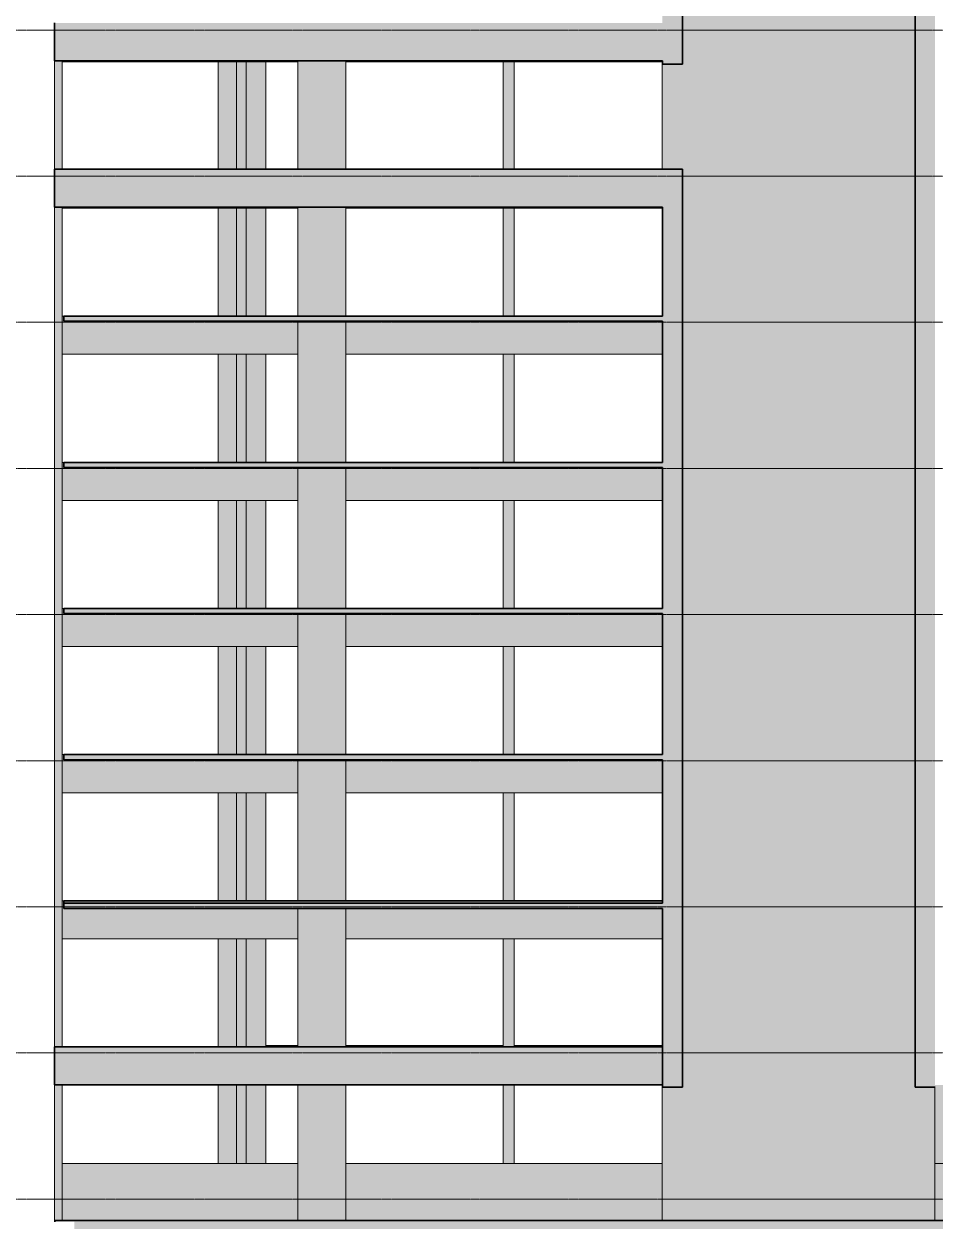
# Model space of a CAD drawing. Header units: centimetres. Extents: x -1981 to 73905, y -3196 to 88043.
# Drawn here: x 67081 to 68875, y 80745 to 83104 of the extents above; entities that cross this region are included whole.
import ezdxf

# ---------------------------------------------------------------- set-up
doc = ezdxf.new("R2010")
doc.units = ezdxf.units.CM
doc.linetypes.add('Centro', pattern=[3.175, 0.635, -0.47625, 1.5875, -0.47625])
for name, color, linetype, lineweight in [('A-FLOR', 7, 'Continuous', 25), ('A-FLOR-LEVL', 7, 'Continuous', 9), ('S-BEAM', 7, 'Continuous', 25), ('S-COLS', 7, 'Continuous', 25)]:
    doc.layers.add(name, color=color, linetype=linetype, lineweight=lineweight)

msp = doc.modelspace()

# ---------------------------------------------------------------- hatches: boundary and pattern name
at = {"layer": 'A-FLOR', "true_color": 0xff8040}
for points in [[(68338.31, 82518), (68338.08, 82528), (67159.31, 82528), (67159.31, 82518), (68338.08, 82518)], [(67220.75, 82230), (68338.31, 82230), (68338.08, 82240), (67159.31, 82240), (67159.31, 82230)], [(67159.31, 81942), (68338.31, 81942), (68338.08, 81952), (67159.31, 81952)], [(67677.81, 81654), (68338.31, 81654), (68338.08, 81664), (67159.31, 81664), (67159.31, 81654), (67654.4, 81654)], [(67680.25, 81371), (68338.31, 81371), (68338.08, 81376), (67159.31, 81375.86), (67159.31, 81371), (67654.4, 81371)], [(67715.06, 81360.92), (68338.31, 81360.92), (68338.08, 81371), (67159.31, 81371), (67159.31, 81360.92), (67706.09, 81360.92)]]:
    msp.add_hatch(color=11, dxfattribs=at).paths.add_polyline_path(points, flags=0)
at = {"layer": 'S-BEAM', "true_color": 0xff8040}
for points in [[(67861.18, 83031), (68338.31, 83031), (68338.08, 83106), (67140.81, 83106), (67140.81, 83031), (67654.4, 83031)], [(68338.08, 82743), (68338.31, 82743), (68338.08, 82818), (67140.81, 82818), (67140.81, 82743), (68274.75, 82743)], [(67155.81, 81301), (67620.06, 81301), (67620.06, 81360.92), (67159.31, 81360.92), (67159.31, 81376), (67155.81, 81376), (67155.81, 81341.02)], [(68067.97, 81301), (68338.08, 81301), (68338.08, 81360.92), (67715.06, 81360.92), (67715.06, 81301), (68016.27, 81301)], [(67654.4, 81013), (68338.31, 81013.03), (68338.08, 81088), (67140.81, 81088), (67140.81, 81013), (67551, 81013)]]:
    msp.add_hatch(color=11, dxfattribs=at).paths.add_polyline_path(points, flags=0)
at = {"layer": 'S-BEAM', "true_color": 0xc0c0c0}
for points in [[(67240.83, 83029), (67620.06, 83029), (67620.06, 83031), (67155.81, 83031), (67155.81, 83029)], [(67715.06, 83029), (68338.08, 83029), (68338.08, 83031), (67715.06, 83031)], [(67447.61, 82741), (67620.06, 82741), (67620.06, 82743), (67155.81, 82743), (67155.81, 82741), (67240.83, 82741)], [(67715.06, 82741), (68338.08, 82741), (68338.08, 82743), (67715.06, 82743)], [(67551, 82453), (67620.06, 82453), (67620.06, 82518), (67159.31, 82518), (67159.31, 82528), (67155.81, 82528), (67155.81, 82453), (67499.31, 82453)], [(67861.18, 82453), (68338.08, 82453), (68338.08, 82518), (67715.06, 82518), (67715.06, 82453)], [(67155.81, 82165), (67620.06, 82165), (67620.06, 82230), (67159.31, 82230), (67159.31, 82240), (67155.81, 82240), (67155.81, 82179.37)], [(68338.08, 82165), (68338.08, 82230), (67715.06, 82230), (67715.06, 82165), (68274.75, 82165)], [(67551, 81877), (67620.06, 81877), (67620.06, 81942), (67159.31, 81942), (67159.31, 81952), (67155.81, 81952), (67155.81, 81877), (67447.61, 81877)], [(67715.06, 81877), (68338.08, 81877), (68338.08, 81942), (67715.06, 81942)], [(67155.81, 81589), (67620.06, 81589), (67620.06, 81654), (67159.31, 81654), (67159.31, 81664), (67155.81, 81664), (67155.81, 81640)], [(67715.06, 81589), (68338.08, 81589), (68338.08, 81654), (67715.06, 81654)], [(67155.81, 80746), (67620.06, 80746), (67620.06, 80858), (67155.81, 80858), (67155.81, 80767.42)], [(68067.97, 80746), (68338.08, 80746), (68338.08, 80858), (67715.06, 80858), (67715.06, 80746), (68015.03, 80746)], [(68875.07, 80746), (69343.82, 80746), (69343.82, 80858), (68875.07, 80858), (68875.07, 80767.42)], [(69825.65, 80707), (69849.82, 80707), (69849.82, 80743.5), (69889.32, 80743.46), (69889.32, 80746), (67141.56, 80746), (67141.56, 80743.5), (67180.31, 80743.5), (67180.31, 80707), (69722.25, 80707)]]:
    msp.add_hatch(color=9, dxfattribs=at).paths.add_polyline_path(points, flags=0)
at = {"layer": 'S-BEAM', "true_color": 0xff8040}
h = msp.add_hatch(color=11, dxfattribs=at)
h.paths.add_polyline_path([(67557.06, 81088), (67620.06, 81088), (67620.06, 81090), (67557.06, 81090)], flags=0)
h.paths.add_polyline_path([(67715.06, 81088), (68024.31, 81088), (68024.31, 81090), (67715.06, 81090)], flags=0)
h.paths.add_polyline_path([(68274.75, 81088), (68338.08, 81088), (68338.08, 81090), (68046.31, 81090), (68046.31, 81088), (68067.97, 81088)], flags=0)
at = {"layer": 'S-COLS', "true_color": 0xc0c0c0}
for points in [[(68348.82, 83024.5), (68377.81, 83024.5), (68377.81, 87709), (68338.31, 87709), (68338.31, 83024.5)], [(67141.56, 80743.5), (67141.56, 80746), (67155.81, 80746), (67155.81, 80788), (67140.81, 80788), (67140.81, 80743.5)]]:
    msp.add_hatch(color=9, dxfattribs=at).paths.add_polyline_path(points, flags=0)
at = {"layer": 'S-COLS', "true_color": 0xff8040}
for points in [[(68875.07, 81008.5), (68875.32, 81008.5), (68875.07, 84258), (68835.82, 84258), (68835.82, 81008.5)], [(68531.33, 82804), (68835.82, 82804.01), (68835.82, 83092), (68377.81, 83092), (68377.81, 83024.5), (68338.31, 83024.5), (68338.31, 82818), (68377.81, 82818), (68377.81, 82804), (68519.63, 82804)], [(67155.81, 82818), (67155.81, 83031), (67140.81, 83031), (67140.81, 82818), (67153.82, 82818)], [(67499.31, 82818), (67499.31, 83029), (67463.56, 83029), (67463.56, 82818), (67464.07, 82818)], [(67518.31, 82818), (67518.31, 83029), (67499.31, 83029), (67499.31, 82818), (67500.49, 82818)], [(67557.06, 82818), (67557.06, 83029), (67518.31, 83029), (67518.31, 82818), (67551, 82818)], [(67654.4, 82818), (67715.06, 82818), (67715.06, 83031), (67620.06, 83031), (67620.06, 82818)], [(68046.31, 82818), (68046.31, 83029), (68024.31, 83029), (68024.31, 82818)], [(68377.81, 81008.5), (68377.81, 82818), (68338.31, 82818), (68338.31, 81008.5), (68348.82, 81008.5)], [(68513.64, 82516), (68835.82, 82516.01), (68835.82, 82804), (68377.81, 82804), (68377.81, 82516), (68513.56, 82516)], [(67140.81, 82516), (67155.81, 82516), (67155.81, 82743), (67140.81, 82743), (67140.81, 82532.35)], [(67499.31, 82528), (67499.31, 82741), (67463.56, 82741), (67463.56, 82528)], [(67499.31, 82528), (67518.31, 82528), (67518.31, 82741), (67499.31, 82741), (67499.31, 82532.35)], [(67520.37, 82528), (67557.06, 82528), (67557.06, 82741), (67518.31, 82741), (67518.31, 82528)], [(68046.31, 82528), (68046.31, 82741), (68024.31, 82741), (68024.31, 82528), (68044.81, 82528)], [(67147.64, 82228), (67155.81, 82228), (67155.69, 82516), (67140.81, 82516), (67140.81, 82228), (67147, 82228)], [(67499.31, 82240), (67499.31, 82453), (67463.56, 82453), (67463.56, 82240)], [(67499.31, 82240), (67518.31, 82240), (67518.31, 82453), (67499.31, 82453), (67499.31, 82355.86)], [(67557.06, 82240), (67557.06, 82453), (67518.31, 82453), (67518.31, 82240), (67551, 82240)], [(68046.31, 82240), (68046.31, 82453), (68024.31, 82453), (68024.31, 82240), (68044.81, 82240)], [(67146.02, 81940), (67155.81, 81940), (67155.67, 82228), (67140.81, 82228), (67140.81, 81940), (67145.53, 81940)], [(67463.56, 81952), (67499.31, 81952), (67499.31, 82165), (67463.56, 82165), (67463.56, 82002.87)], [(67518.31, 81952), (67518.31, 82165), (67499.31, 82165), (67499.31, 81952), (67500.32, 81952)], [(67557.06, 81952), (67557.06, 82165), (67518.31, 82165), (67518.31, 81952), (67551, 81952)], [(68046.31, 81952), (68046.31, 82165), (68024.31, 82165), (68024.31, 81952), (68044.81, 81952)], [(67144.06, 81652), (67155.81, 81652), (67155.62, 81940), (67140.81, 81940), (67140.81, 81652), (67144.05, 81652)], [(67463.56, 81664), (67499.31, 81664), (67499.31, 81877), (67463.56, 81877), (67463.56, 81826.38)], [(67499.31, 81664), (67518.31, 81664), (67518.31, 81877), (67499.31, 81877), (67499.31, 81803.08)], [(67520.37, 81664), (67557.06, 81664), (67557.06, 81877), (67518.31, 81877), (67518.31, 81664)], [(68046.31, 81664), (68046.31, 81877), (68024.31, 81877), (68024.31, 81664), (68044.81, 81664)], [(67143.72, 81364), (67155.81, 81364), (67155.54, 81652), (67140.81, 81652), (67140.81, 81364), (67143.33, 81364)], [(67620.06, 81376), (67715.06, 81376), (67715.06, 81652), (67620.06, 81652), (67620.06, 81385.15)], [(67499.31, 81376), (67499.31, 81589), (67463.56, 81589), (67463.56, 81376)], [(67500.32, 81376), (67518.31, 81376), (67518.31, 81589), (67499.31, 81589), (67499.31, 81376)], [(67557.06, 81376), (67557.06, 81589), (67518.31, 81589), (67518.31, 81376), (67551, 81376)], [(68024.31, 81376), (68046.31, 81376), (68046.31, 81589), (68024.31, 81589), (68024.31, 81385.15)], [(67155.81, 81088), (67155.73, 81364), (67140.81, 81364), (67141.18, 81088), (67143.93, 81088)], [(67654.4, 81088), (67715.06, 81088), (67715.06, 81360.92), (67620.06, 81360.92), (67620.06, 81088)], [(68550.33, 81076), (68835.82, 81076.01), (68835.82, 81364), (68377.81, 81364), (68377.81, 81076), (68550.25, 81076)], [(67499.31, 81088), (67499.31, 81301), (67463.56, 81301), (67463.56, 81088)], [(67500.32, 81088), (67518.31, 81088), (67518.31, 81301), (67499.31, 81301), (67499.31, 81088)], [(67520.37, 81088), (67557.06, 81088), (67557.06, 81301), (67518.31, 81301), (67518.31, 81088)], [(68024.31, 81088), (68046.31, 81088), (68046.31, 81301), (68024.31, 81301), (68024.31, 81090)], [(68338.08, 80788), (68875.07, 80788), (68875.07, 81008.5), (68835.82, 81008.5), (68835.82, 81076), (68377.81, 81076), (68377.81, 81008.5), (68338.31, 81008.5), (68338.08, 80943.91)], [(67140.81, 80788), (67155.81, 80788), (67155.81, 81013), (67140.81, 81013), (67140.81, 80788.58)], [(67499.31, 80858), (67499.31, 81013), (67463.56, 81013), (67463.56, 80858)], [(67505.22, 80858), (67518.31, 80858), (67518.31, 81013), (67499.31, 81013), (67499.31, 80858), (67501.27, 80858)], [(67557.06, 80858), (67557.06, 81013), (67518.31, 81013), (67518.31, 80858), (67551, 80858)], [(67620.06, 80788), (67715.06, 80788), (67715.06, 81013), (67620.06, 81013), (67620.06, 80858)], [(68025.81, 80858), (68046.31, 80858), (68046.31, 81013), (68024.31, 81013), (68024.31, 80858)], [(68875.07, 80858), (68992.81, 80858), (68992.81, 81013), (68875.32, 81013), (68875.07, 80943.9)]]:
    msp.add_hatch(color=11, dxfattribs=at).paths.add_polyline_path(points, flags=0)
h = msp.add_hatch(color=11, dxfattribs=at)
h.paths.add_polyline_path([(68552.83, 83092), (68835.82, 83092.01), (68835.82, 83380), (68377.81, 83380), (68378.15, 83092), (68552.31, 83092)], flags=0)
h.paths.add_polyline_path([(68338.08, 83106), (68338.31, 83106), (68338.08, 83238.33)], flags=0)
h = msp.add_hatch(color=11, dxfattribs=at)
h.paths.add_polyline_path([(67654.4, 82516), (67715.06, 82516), (67715.06, 82518), (67620.06, 82518), (67620.06, 82516)], flags=0)
h.paths.add_polyline_path([(67654.4, 82528), (67715.06, 82528), (67715.06, 82743), (67620.06, 82743), (67620.06, 82528)], flags=0)
h = msp.add_hatch(color=11, dxfattribs=at)
h.paths.add_polyline_path([(67620.06, 82228), (67715.06, 82228), (67715.06, 82230), (67620.06, 82230)], flags=0)
h.paths.add_polyline_path([(67677.81, 82240), (67715.06, 82240), (67715.06, 82516), (67620.06, 82516), (67620.06, 82240), (67654.4, 82240)], flags=0)
h = msp.add_hatch(color=11, dxfattribs=at)
h.paths.add_polyline_path([(68531.33, 82228), (68835.82, 82228.01), (68835.82, 82516), (68377.81, 82516), (68377.81, 82228), (68521.16, 82228)], flags=0)
h.paths.add_polyline_path([(68338.08, 82228), (68338.31, 82228.02), (68338.08, 82230)], flags=0)
h = msp.add_hatch(color=11, dxfattribs=at)
h.paths.add_polyline_path([(67715.06, 81940), (67715.06, 81942), (67620.06, 81942), (67620.06, 81940), (67677.81, 81940)], flags=0)
h.paths.add_polyline_path([(67677.81, 81952), (67715.06, 81952), (67715.06, 82228), (67620.06, 82228), (67620.06, 81952), (67654.4, 81952)], flags=0)
h = msp.add_hatch(color=11, dxfattribs=at)
h.paths.add_polyline_path([(68528.52, 81940), (68835.82, 81940.01), (68835.82, 82228), (68377.81, 82228), (68377.81, 81940), (68523, 81940)], flags=0)
h.paths.add_polyline_path([(68338.08, 81952), (68338.31, 81952), (68338.08, 82002.87)], flags=0)
h = msp.add_hatch(color=11, dxfattribs=at)
h.paths.add_polyline_path([(67620.06, 81652), (67715.06, 81652), (67715.06, 81654), (67620.06, 81654)], flags=0)
h.paths.add_polyline_path([(67654.4, 81664), (67715.06, 81664), (67715.06, 81940), (67620.06, 81940), (67620.06, 81664)], flags=0)
h = msp.add_hatch(color=11, dxfattribs=at)
h.paths.add_polyline_path([(68817.32, 81652), (68835.82, 81652.01), (68835.82, 81940), (68377.81, 81940), (68377.81, 81652), (68791.72, 81652)], flags=0)
h.paths.add_polyline_path([(68338.08, 81664), (68338.31, 81664), (68338.08, 81667.78)], flags=0)
h = msp.add_hatch(color=11, dxfattribs=at)
h.paths.add_polyline_path([(68513.54, 81364), (68835.82, 81364.14), (68835.82, 81652), (68377.81, 81652), (68378.15, 81364), (68513.33, 81364)], flags=0)
h.paths.add_polyline_path([(68338.08, 81376), (68338.31, 81376), (68338.08, 81385.15)], flags=0)
at = {"layer": 'S-COLS', "true_color": 0xc0c0c0}
h = msp.add_hatch(color=9, dxfattribs=at)
h.paths.add_polyline_path([(67706.09, 80482), (67715.06, 80482), (67715.06, 80707), (67620.06, 80707), (67620.06, 80482), (67654.4, 80482)], flags=0)
h.paths.add_polyline_path([(67654.4, 80746), (67715.06, 80746), (67715.06, 80788), (67620.06, 80788), (67620.06, 80746)], flags=0)
h = msp.add_hatch(color=9, dxfattribs=at)
h.paths.add_polyline_path([(68338.08, 80482), (68875.07, 80482), (68875.07, 80707), (68338.08, 80707), (68338.08, 80502.68)], flags=0)
h.paths.add_polyline_path([(68596.63, 80746), (68875.07, 80746), (68875.07, 80788), (68338.08, 80788), (68338.08, 80746), (68584.93, 80746)], flags=0)

# ---------------------------------------------------------------- linework, layer by layer
at = {"layer": 'A-FLOR', "color": 190, "lineweight": 35, "true_color": 0x8000ff}
for p, q in [((67159.31, 82528), (68338.31, 82528)), ((67159.31, 82518), (67159.31, 82528)), ((68338.31, 82518), (67159.31, 82518)), ((67159.31, 82240), (68338.31, 82240)), ((67159.31, 82230), (67159.31, 82240)), ((68338.31, 82230), (67159.31, 82230)), ((67159.31, 81952), (68338.31, 81952)), ((67159.31, 81942), (67159.31, 81952)), ((68338.31, 81942), (67159.31, 81942)), ((67159.31, 81664), (68338.31, 81664)), ((67159.31, 81654), (67159.31, 81664)), ((68338.31, 81654), (67159.31, 81654)), ((68338.31, 81376), (67159.31, 81376)), ((67159.31, 81360.92), (67159.31, 81376)), ((67159.31, 81371), (68338.31, 81371)), ((68338.31, 81360.92), (67159.31, 81360.92))]:
    msp.add_line(p, q, dxfattribs=at)
at = {"layer": 'A-FLOR-LEVL', "linetype": 'Centro'}
for p, q in [((66654.37, 83092), (72202.94, 83092)), ((66654.37, 82804), (72202.94, 82804)), ((66654.37, 82516), (72202.94, 82516)), ((66654.37, 82228), (72202.94, 82228)), ((66654.37, 81940), (72202.94, 81940)), ((66654.37, 81652), (72202.94, 81652)), ((66654.37, 81364), (72202.94, 81364)), ((66654.37, 81076), (72202.94, 81076)), ((66654.37, 80788), (72202.94, 80788))]:
    msp.add_line(p, q, dxfattribs=at)
at = {"layer": 'S-BEAM', "color": 190, "lineweight": 35, "true_color": 0x8000ff}
for p, q in [((67140.81, 83031), (67140.81, 83106)), ((67140.81, 83031), (68338.31, 83031)), ((67140.81, 82743), (67140.81, 82818)), ((67140.81, 82818), (68338.31, 82818)), ((67140.81, 82743), (68338.31, 82743)), ((67140.81, 81013), (67140.81, 81088)), ((67140.81, 81088), (68338.31, 81088)), ((67557.06, 81090), (67620.06, 81090)), ((67715.06, 81090), (68024.31, 81090)), ((68046.31, 81090), (68338.08, 81090)), ((68338.31, 81013), (68338.31, 81088)), ((67140.81, 81013), (68338.31, 81013)), ((67141.56, 80746), (69889.56, 80746)), ((67141.56, 80746), (67141.56, 80743.5))]:
    msp.add_line(p, q, dxfattribs=at)
at = {"layer": 'S-BEAM', "lineweight": 9}
for p, q in [((67155.81, 83031), (67155.81, 83029)), ((67155.81, 83029), (67620.06, 83029)), ((67620.06, 83031), (67620.06, 83029)), ((67715.06, 83031), (67715.06, 83029)), ((67715.06, 83029), (68338.08, 83029)), ((68338.08, 83029), (68338.08, 83031)), ((67155.81, 82743), (67155.81, 82741)), ((67155.81, 82741), (67620.06, 82741)), ((67620.06, 82743), (67620.06, 82741)), ((67715.06, 82743), (67715.06, 82741)), ((67715.06, 82741), (68338.08, 82741)), ((68338.08, 82741), (68338.08, 82743)), ((67155.81, 82528), (67159.31, 82528)), ((67155.81, 82528), (67155.81, 82516)), ((67155.81, 82516), (67155.81, 82453)), ((67620.06, 82518), (67620.06, 82453)), ((67715.06, 82518), (67715.06, 82453)), ((68338.08, 82516), (68338.08, 82518)), ((68338.08, 82453), (68338.08, 82516)), ((67155.81, 82453), (67620.06, 82453)), ((67715.06, 82453), (68338.08, 82453)), ((67155.81, 82240), (67159.31, 82240)), ((67155.81, 82240), (67155.81, 82228)), ((67155.81, 82228), (67155.81, 82165)), ((67620.06, 82230), (67620.06, 82165)), ((67715.06, 82230), (67715.06, 82165)), ((68338.08, 82228), (68338.08, 82230)), ((68338.08, 82165), (68338.08, 82228)), ((67155.81, 82165), (67620.06, 82165)), ((67715.06, 82165), (68338.08, 82165)), ((67155.81, 81952), (67159.31, 81952)), ((67155.81, 81952), (67155.81, 81940)), ((67155.81, 81940), (67155.81, 81877)), ((67620.06, 81942), (67620.06, 81877)), ((67715.06, 81942), (67715.06, 81877)), ((68338.08, 81940), (68338.08, 81942)), ((68338.08, 81877), (68338.08, 81940)), ((67155.81, 81877), (67620.06, 81877)), ((67715.06, 81877), (68338.08, 81877)), ((67155.81, 81664), (67159.31, 81664)), ((67155.81, 81664), (67155.81, 81652)), ((67620.06, 81654), (67620.06, 81589)), ((67715.06, 81654), (67715.06, 81589)), ((68338.08, 81652), (68338.08, 81654)), ((67155.81, 81652), (67155.81, 81589)), ((68338.08, 81589), (68338.08, 81652)), ((67155.81, 81589), (67620.06, 81589)), ((67715.06, 81589), (68338.08, 81589)), ((67155.81, 81376), (67620.06, 81376)), ((67155.81, 81364), (67155.81, 81376)), ((67715.06, 81376), (68338.08, 81376)), ((67155.81, 81301), (67155.81, 81364)), ((67620.06, 81360.92), (67620.06, 81301)), ((67715.06, 81360.92), (67715.06, 81301)), ((68338.08, 81301), (68338.08, 81360.92)), ((67155.81, 81301), (67620.06, 81301)), ((67715.06, 81301), (68338.08, 81301)), ((67155.81, 80858), (67620.06, 80858)), ((67155.81, 80858), (67155.81, 80788)), ((67620.06, 80858), (67620.06, 80746)), ((67715.06, 80858), (67715.06, 80746)), ((67715.06, 80858), (68338.08, 80858)), ((68338.08, 80788), (68338.08, 80858)), ((68875.07, 80858), (69343.82, 80858)), ((68875.07, 80858), (68875.07, 80746)), ((67155.81, 80788), (67155.81, 80745.99)), ((68338.08, 80746), (68338.08, 80788))]:
    msp.add_line(p, q, dxfattribs=at)
at = {"layer": 'S-COLS', "color": 190, "lineweight": 35, "true_color": 0x8000ff}
for p, q in [((68377.81, 87709), (68377.81, 83024.5)), ((68835.82, 84258), (68835.82, 81008.5)), ((68338.31, 83031), (68338.31, 83024.5)), ((68377.81, 83024.5), (68338.31, 83024.5)), ((68377.81, 82818), (68338.31, 82818)), ((68377.81, 82818), (68377.81, 81008.5)), ((68338.31, 82743), (68338.31, 82528)), ((68338.31, 82518), (68338.31, 82240)), ((68338.31, 82230), (68338.31, 81952)), ((68338.31, 81942), (68338.31, 81664)), ((68338.31, 81654), (68338.31, 81371)), ((68338.31, 81360.92), (68338.31, 81008.5)), ((68377.81, 81008.5), (68338.31, 81008.5)), ((68875.32, 81008.5), (68835.82, 81008.5))]:
    msp.add_line(p, q, dxfattribs=at)
at = {"layer": 'S-COLS', "lineweight": 9}
for p, q in [((68835.82, 83092), (68378.15, 83092)), ((68835.82, 83092), (68378.15, 83092)), ((67140.81, 83031), (67140.81, 82818)), ((67155.81, 83031), (67155.81, 83029)), ((67155.81, 83029), (67155.81, 82818)), ((67463.56, 82818), (67463.56, 83029)), ((67499.31, 83029), (67499.31, 82818)), ((67518.31, 83029), (67518.31, 82818)), ((67557.06, 83029), (67557.06, 82818)), ((67620.06, 83031), (67620.06, 82818)), ((67715.06, 82818), (67715.06, 83031)), ((68024.31, 83029), (68024.31, 82818)), ((68046.31, 83029), (68046.31, 82818)), ((68338.08, 83031), (68338.08, 83029)), ((68338.08, 83029), (68338.08, 82818)), ((68835.82, 82804), (68377.81, 82804)), ((68835.82, 82804), (68377.81, 82804)), ((67140.81, 82743), (67140.81, 82516)), ((67155.81, 82743), (67155.81, 82741)), ((67155.81, 82741), (67155.81, 82528)), ((67463.56, 82528), (67463.56, 82741)), ((67499.31, 82741), (67499.31, 82528)), ((67518.31, 82741), (67518.31, 82528)), ((67557.06, 82741), (67557.06, 82528)), ((67620.06, 82743), (67620.06, 82528)), ((67715.06, 82528), (67715.06, 82743)), ((68024.31, 82741), (68024.31, 82528)), ((68046.31, 82741), (68046.31, 82528)), ((68338.08, 82743), (68338.08, 82741)), ((68338.08, 82741), (68338.08, 82528)), ((67155.81, 82528), (67155.81, 82516)), ((67140.81, 82516), (67140.81, 82228)), ((67155.81, 82516), (67140.81, 82516)), ((67155.81, 82516), (67140.81, 82516)), ((67155.81, 82516), (67155.81, 82453)), ((67620.06, 82518), (67620.06, 82516)), ((67620.06, 82516), (67620.06, 82240)), ((67715.06, 82516), (67620.06, 82516)), ((67715.06, 82516), (67620.06, 82516)), ((67715.06, 82516), (67715.06, 82518)), ((67715.06, 82240), (67715.06, 82516)), ((68338.08, 82518), (68338.08, 82516)), ((68338.08, 82516), (68338.08, 82453)), ((68835.82, 82516), (68377.81, 82516)), ((68835.82, 82516), (68377.81, 82516)), ((67155.81, 82453), (67155.81, 82240)), ((67463.56, 82240), (67463.56, 82453)), ((67499.31, 82453), (67499.31, 82240)), ((67518.31, 82453), (67518.31, 82240)), ((67557.06, 82453), (67557.06, 82240)), ((68024.31, 82453), (68024.31, 82240)), ((68046.31, 82453), (68046.31, 82240)), ((68338.08, 82453), (68338.08, 82240)), ((67140.81, 82228), (67140.81, 81940)), ((67155.81, 82228), (67140.81, 82228)), ((67155.81, 82228), (67140.81, 82228)), ((67155.81, 82240), (67155.81, 82228)), ((67155.81, 82228), (67155.81, 82165)), ((67620.06, 82230), (67620.06, 82228)), ((67620.06, 82228), (67620.06, 81952)), ((67715.06, 82228), (67620.06, 82228)), ((67715.06, 82228), (67620.06, 82228)), ((67715.06, 82228), (67715.06, 82230)), ((67715.06, 81952), (67715.06, 82228)), ((68338.08, 82230), (68338.08, 82228)), ((68338.08, 82228), (68338.08, 82165)), ((68835.82, 82228), (68377.81, 82228)), ((68835.82, 82228), (68377.81, 82228)), ((67155.81, 82165), (67155.81, 81952)), ((67463.56, 81952), (67463.56, 82165)), ((67499.31, 82165), (67499.31, 81952)), ((67518.31, 82165), (67518.31, 81952)), ((67557.06, 82165), (67557.06, 81952)), ((68024.31, 82165), (68024.31, 81952)), ((68046.31, 82165), (68046.31, 81952)), ((68338.08, 82165), (68338.08, 81952)), ((67140.81, 81940), (67140.81, 81652)), ((67155.81, 81940), (67140.81, 81940)), ((67155.81, 81940), (67140.81, 81940)), ((67155.81, 81952), (67155.81, 81940)), ((67155.81, 81940), (67155.81, 81877)), ((67620.06, 81942), (67620.06, 81940)), ((67620.06, 81940), (67620.06, 81664)), ((67715.06, 81940), (67620.06, 81940)), ((67715.06, 81940), (67620.06, 81940)), ((67715.06, 81940), (67715.06, 81942)), ((67715.06, 81664), (67715.06, 81940)), ((68338.08, 81942), (68338.08, 81940)), ((68338.08, 81940), (68338.08, 81877)), ((68835.82, 81940), (68377.81, 81940)), ((68835.82, 81940), (68377.81, 81940)), ((67155.81, 81877), (67155.81, 81664)), ((67463.56, 81664), (67463.56, 81877)), ((67499.31, 81877), (67499.31, 81664)), ((67518.31, 81877), (67518.31, 81664)), ((67557.06, 81877), (67557.06, 81664)), ((68024.31, 81877), (68024.31, 81664)), ((68046.31, 81877), (68046.31, 81664)), ((68338.08, 81877), (68338.08, 81664)), ((67155.81, 81664), (67155.81, 81652)), ((67620.06, 81654), (67620.06, 81652)), ((67715.06, 81652), (67715.06, 81654)), ((68338.08, 81654), (68338.08, 81652)), ((67140.81, 81652), (67140.81, 81364)), ((67155.81, 81652), (67140.81, 81652)), ((67155.81, 81652), (67140.81, 81652)), ((67155.81, 81652), (67155.81, 81589)), ((67620.06, 81652), (67620.06, 81376)), ((67715.06, 81652), (67620.06, 81652)), ((67715.06, 81652), (67620.06, 81652)), ((67715.06, 81376), (67715.06, 81652)), ((68338.08, 81652), (68338.08, 81589)), ((68835.82, 81652), (68377.81, 81652)), ((68835.82, 81652), (68377.81, 81652)), ((67155.81, 81589), (67155.81, 81376)), ((67463.56, 81376), (67463.56, 81589)), ((67499.31, 81589), (67499.31, 81376)), ((67518.31, 81589), (67518.31, 81376)), ((67557.06, 81589), (67557.06, 81376)), ((68024.31, 81589), (68024.31, 81376)), ((68046.31, 81589), (68046.31, 81376)), ((68338.08, 81589), (68338.08, 81376)), ((67155.81, 81376), (67155.81, 81364)), ((67140.81, 81364), (67140.81, 81088)), ((67155.81, 81364), (67140.81, 81364)), ((67155.81, 81364), (67140.81, 81364)), ((67155.81, 81364), (67155.81, 81301)), ((67620.06, 81360.92), (67620.06, 81088)), ((67715.06, 81088), (67715.06, 81360.92)), ((68338.08, 81360.92), (68338.08, 81301)), ((68835.82, 81364), (68378.15, 81364)), ((68835.82, 81364), (68378.15, 81364)), ((67155.81, 81301), (67155.81, 81088)), ((67463.56, 81088), (67463.56, 81301)), ((67499.31, 81301), (67499.31, 81088)), ((67518.31, 81301), (67518.31, 81088)), ((67557.06, 81301), (67557.06, 81088)), ((68024.31, 81301), (68024.31, 81088)), ((68046.31, 81301), (68046.31, 81088)), ((68338.08, 81301), (68338.08, 81088)), ((68835.82, 81076), (68377.81, 81076)), ((68835.82, 81076), (68377.81, 81076)), ((67140.81, 81013), (67140.81, 80788)), ((67155.81, 81013), (67155.81, 80788)), ((67463.56, 80858), (67463.56, 81013)), ((67499.31, 81013), (67499.31, 80858)), ((67518.31, 81013), (67518.31, 80858)), ((67557.06, 81013), (67557.06, 80858)), ((67620.06, 81013), (67620.06, 80788)), ((67715.06, 80788), (67715.06, 81013)), ((68024.31, 81013), (68024.31, 80858)), ((68046.31, 81013), (68046.31, 80858)), ((68338.08, 81013), (68338.08, 80788)), ((68875.07, 80788), (68875.07, 81008.5)), ((67140.81, 80788), (67140.81, 80743.5)), ((67155.81, 80788), (67140.81, 80788)), ((67155.81, 80788), (67140.81, 80788)), ((67155.81, 80788), (67155.81, 80745.99)), ((67620.06, 80788), (67620.06, 80746)), ((67715.06, 80788), (67620.06, 80788)), ((67715.06, 80788), (67620.06, 80788)), ((67715.06, 80746), (67715.06, 80788)), ((68338.08, 80788), (68338.08, 80746)), ((68875.07, 80788), (68338.08, 80788)), ((68875.07, 80788), (68338.08, 80788)), ((68875.07, 80746), (68875.07, 80788))]:
    msp.add_line(p, q, dxfattribs=at)

doc.saveas('drawing.dxf')
